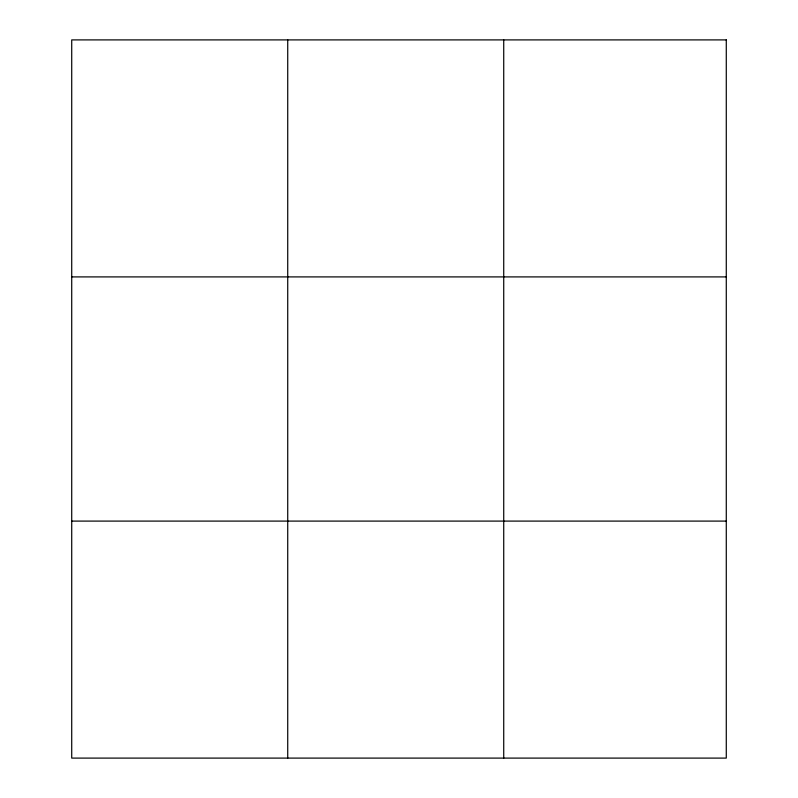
<?xml version="1.0" encoding="UTF-8"?>
<svg xmlns="http://www.w3.org/2000/svg" width="798" height="798" viewBox="0 0 798 798"><rect width="100%" height="100%" fill="white"/><g stroke="black" fill="none" stroke-linecap="round" stroke-linejoin="round"><path stroke-width="1.2" d="M287.729 39.9L287.729 758.1M503.728 39.9L503.728 758.1M71.72 276.906L726.28 276.906M71.72 521.094L726.28 521.094M726.28 39.9L726.28 758.1L71.72 758.1L71.72 39.9L726.28 39.9"/></g></svg>
